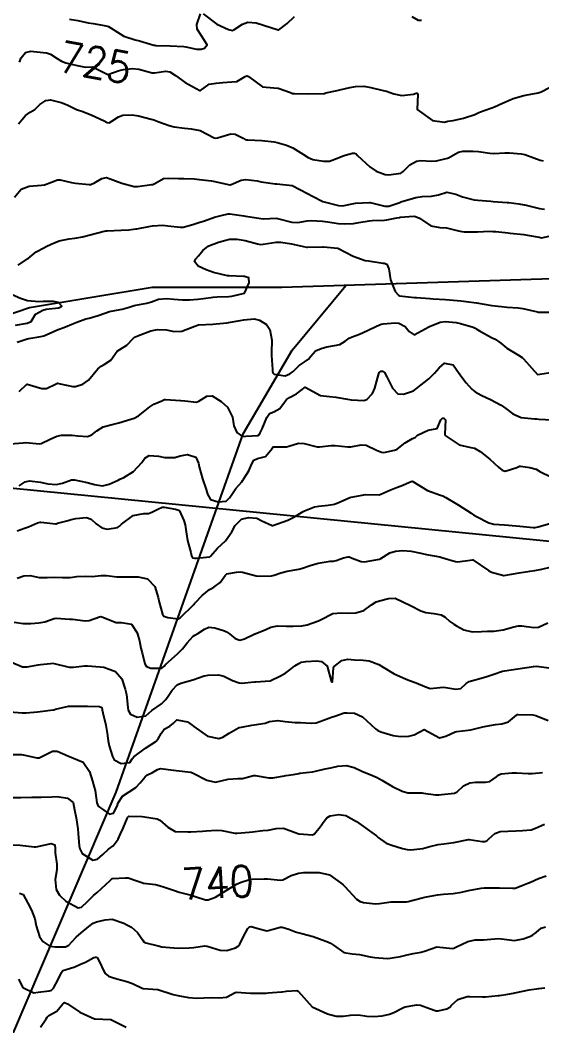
# Model space of a CAD drawing. Header units: metres. Extents: x 318500 to 325275, y 7408834 to 7428799.
# Drawn here: x 320161.6 to 320229, y 7411815.9 to 7411945.8 of the extents above; entities that cross this region are included whole.
import ezdxf
from ezdxf.enums import TextEntityAlignment as Align

# ---------------------------------------------------------------- set-up
doc = ezdxf.new("R2010")
doc.units = ezdxf.units.M
doc.header["$MEASUREMENT"] = 0
doc.linetypes.add('CONTINUO', pattern=[0])
for name, color, linetype in [('Cotas', 45, 'Continuous'), ('Curvas de Nivel 1m', 11, 'Continuous'), ('Curvas de Nivel 5m', 15, 'Continuous'), ('TEXTO', 45, 'Continuous'), ('Vias Secundárias', 230, 'Continuous')]:
    doc.layers.add(name, color=color, linetype=linetype)
doc.styles.add('Style-STANDARD', font='STANDARD.shx')

msp = doc.modelspace()

# ---------------------------------------------------------------- linework, layer by layer
at = {"layer": 'Curvas de Nivel 1m', "flags": 128}
for points, elevation in [([(320167.94, 7411945.88), (320169.01, 7411945.73), (320170.36, 7411945.42), (320171.01, 7411945.32), (320172.7, 7411945.04), (320173, 7411944.93), (320173.32, 7411944.73), (320174.98, 7411943.67), (320176.46, 7411943.2), (320176.98, 7411943.1), (320178.4, 7411942.66), (320178.85, 7411942.54), (320178.97, 7411942.51), (320179.12, 7411942.49), (320180.97, 7411942.43), (320182.71, 7411942.35), (320182.97, 7411942.31), (320184.38, 7411942), (320184.96, 7411942.01), (320185.4, 7411942.13), (320185.75, 7411942.56), (320184.99, 7411943.71), (320184.46, 7411944.58), (320184.41, 7411945.18), (320184.9, 7411946.57)], 724), ([(320185.23, 7411946.57), (320187.01, 7411945.22), (320188.52, 7411944.53), (320189, 7411944.42), (320189.08, 7411944.43), (320189.21, 7411944.52), (320190.29, 7411945.23), (320191.02, 7411945.5), (320192.09, 7411945.4), (320193.01, 7411945.09), (320194.93, 7411944.51), (320195, 7411944.52), (320196.09, 7411945.34), (320197.03, 7411946.21)], 724), ([(320212.19, 7411946.21), (320213.02, 7411945.75), (320213.45, 7411945.77)], 724), ([(320161.35, 7411932.36), (320161.81, 7411932.88), (320162.28, 7411933.44), (320162.86, 7411933.88), (320163.49, 7411934.23), (320164.14, 7411934.85), (320164.88, 7411935.36), (320165.49, 7411935.45), (320166.87, 7411935.14), (320167.66, 7411934.8), (320168.86, 7411934.24), (320169.69, 7411933.94), (320170.85, 7411933.49), (320172.42, 7411932.74), (320172.84, 7411932.53), (320173.06, 7411932.5), (320173.42, 7411932.72), (320174.3, 7411933.26), (320174.85, 7411933.47), (320176.04, 7411933.51), (320176.85, 7411933.39), (320178.52, 7411932.98), (320178.84, 7411932.87), (320179.48, 7411932.64), (320180.83, 7411932.15), (320181.46, 7411931.99), (320182.83, 7411931.79), (320183.68, 7411931.74), (320184.82, 7411931.5), (320186.65, 7411930.55), (320186.81, 7411930.5), (320187.06, 7411930.55), (320188.82, 7411931.07), (320189.36, 7411931.05), (320190.39, 7411930.5), (320190.66, 7411930.34), (320190.81, 7411930.31), (320190.99, 7411930.3), (320192.81, 7411930.23), (320194.39, 7411930.03), (320194.81, 7411929.95), (320196, 7411929.62), (320196.8, 7411929.26), (320198.19, 7411928.4), (320198.78, 7411928.01), (320199.4, 7411927.76), (320200.78, 7411927.53), (320201.55, 7411927.57), (320202.79, 7411928.04), (320202.99, 7411928.12), (320203.56, 7411928.32), (320204.52, 7411928.59), (320204.79, 7411928.59), (320204.99, 7411928.51), (320205.19, 7411928.3), (320206.77, 7411926.83), (320207.6, 7411926.27), (320208.75, 7411925.81), (320209.2, 7411925.79), (320210.76, 7411926.01), (320210.92, 7411926.07), (320211.09, 7411926.22), (320211.93, 7411927.06), (320212.78, 7411927.55), (320213.35, 7411927.62), (320214.78, 7411927.53), (320215.37, 7411927.58), (320216.79, 7411927.93), (320216.95, 7411927.98), (320217.22, 7411928.14), (320218.23, 7411928.7), (320218.8, 7411928.84), (320220.06, 7411928.84), (320220.8, 7411928.79), (320222.28, 7411928.59), (320222.8, 7411928.55), (320224.23, 7411928.62), (320224.8, 7411928.62), (320226.31, 7411928.5), (320226.8, 7411928.42), (320227.96, 7411928), (320228.79, 7411927.69), (320229.17, 7411927.6)], 726), ([(320160.84, 7411922.89), (320161.69, 7411923.92), (320162.72, 7411924.33), (320164.32, 7411924.44), (320164.73, 7411924.48), (320165.61, 7411924.83), (320166.4, 7411925.15), (320166.74, 7411925.15), (320168.19, 7411924.8), (320168.73, 7411924.7), (320170.48, 7411924.52), (320170.73, 7411924.54), (320171.2, 7411924.75), (320172.15, 7411925.32), (320172.74, 7411925.42), (320174.73, 7411924.71), (320176.3, 7411924.26), (320176.73, 7411924.29), (320178.61, 7411924.54), (320178.73, 7411924.55), (320178.81, 7411924.57), (320178.96, 7411924.65), (320180.09, 7411925.29), (320180.74, 7411925.35), (320182.05, 7411925.3), (320182.74, 7411925.3), (320184.07, 7411925.25), (320184.74, 7411925.19), (320186.3, 7411924.99), (320186.74, 7411924.92), (320188.47, 7411924.52), (320188.69, 7411924.48), (320188.73, 7411924.48), (320188.84, 7411924.52), (320190.15, 7411925.09), (320190.74, 7411925.19), (320192.22, 7411924.99), (320192.74, 7411924.9), (320194.54, 7411924.64), (320194.73, 7411924.62), (320196.73, 7411924.41), (320198.72, 7411923.38), (320199.36, 7411923.03), (320200.71, 7411922.36), (320202.7, 7411921.81), (320203.23, 7411921.8), (320204.71, 7411922.09), (320204.9, 7411922.11), (320206.71, 7411922.21), (320206.79, 7411922.2), (320208.7, 7411921.73), (320209.21, 7411921.74), (320210.63, 7411922.23), (320210.69, 7411922.25), (320210.71, 7411922.27), (320210.76, 7411922.28), (320212.72, 7411922.86), (320213.52, 7411922.99), (320214.72, 7411923.04), (320215.66, 7411923.22), (320216.72, 7411923.53), (320217.86, 7411923.27), (320218.72, 7411922.95), (320220.24, 7411922.57), (320220.72, 7411922.5), (320222.4, 7411922.39), (320222.71, 7411922.36), (320224.53, 7411922.23), (320224.71, 7411922.21), (320226.02, 7411922.02), (320226.71, 7411921.93), (320226.81, 7411921.91), (320228.7, 7411921.43), (320229.33, 7411921.35)], 727), ([(320161.33, 7411914.14), (320162.41, 7411914.87), (320162.53, 7411914.94), (320162.6, 7411915), (320163.64, 7411915.83), (320164.62, 7411916.38), (320164.94, 7411916.52), (320165.6, 7411916.83), (320166.63, 7411917.26), (320167.91, 7411917.53), (320168.64, 7411917.61), (320169.65, 7411917.78), (320170.64, 7411918.02), (320172.42, 7411918.5), (320172.65, 7411918.56), (320172.8, 7411918.57), (320174.65, 7411918.62), (320175.6, 7411918.7), (320176.53, 7411918.81), (320176.65, 7411918.83), (320178.2, 7411919.12), (320178.66, 7411919.19), (320180.03, 7411919.27), (320180.66, 7411919.22), (320182.25, 7411919.01), (320182.66, 7411919.04), (320183.88, 7411919.36), (320184.67, 7411919.61), (320185.38, 7411919.85), (320186.68, 7411920.31), (320186.86, 7411920.37), (320187.56, 7411920.54), (320188.45, 7411920.76), (320188.68, 7411920.77), (320190.48, 7411920.49), (320190.68, 7411920.46), (320190.72, 7411920.45), (320192.68, 7411920.14), (320193.02, 7411920.12), (320194.68, 7411920.17), (320195, 7411920.11), (320196.67, 7411919.66), (320197.44, 7411919.63), (320198.67, 7411919.85), (320199.17, 7411919.89), (320200.67, 7411919.79), (320201.32, 7411919.7), (320202.67, 7411919.5), (320203.54, 7411919.45), (320204.67, 7411919.52), (320205.34, 7411919.62), (320206.67, 7411919.86), (320207.06, 7411919.89), (320208.68, 7411919.94), (320208.96, 7411919.96), (320210.25, 7411920.23), (320210.62, 7411920.29), (320210.68, 7411920.3), (320212.46, 7411920.43), (320212.68, 7411920.41), (320213.17, 7411920.19), (320214.67, 7411919.19), (320215.83, 7411919), (320216.66, 7411918.94), (320218.22, 7411918.57), (320218.66, 7411918.46), (320218.96, 7411918.42), (320220.66, 7411918.42), (320222.24, 7411918.5), (320222.66, 7411918.49), (320223.05, 7411918.45), (320224.66, 7411918.28), (320224.89, 7411918.26), (320226.66, 7411918.08), (320227.16, 7411918.01), (320228.66, 7411917.72), (320228.97, 7411917.67), (320230.32, 7411917.97)], 728), ([(320161.17, 7411904.17), (320162.47, 7411904.6), (320162.68, 7411904.65), (320164, 7411904.85), (320164.47, 7411904.94), (320164.64, 7411905.01), (320166.48, 7411905.83), (320167.21, 7411906.07), (320168.49, 7411906.61), (320168.89, 7411906.78), (320170.08, 7411907.18), (320170.5, 7411907.3), (320171.64, 7411907.61), (320172.51, 7411907.93), (320173.11, 7411908.13), (320174.52, 7411908.39), (320174.78, 7411908.44), (320175.67, 7411908.69), (320176.3, 7411908.91), (320176.52, 7411908.96), (320177.96, 7411909.23), (320178.53, 7411909.39), (320179.45, 7411909.72), (320180.54, 7411909.83), (320181.42, 7411909.74), (320182.54, 7411909.65), (320183.46, 7411909.66), (320184.54, 7411909.74), (320185.27, 7411909.83), (320186.54, 7411909.99), (320187.05, 7411910.03), (320188.54, 7411910.08), (320188.94, 7411910.11), (320190.55, 7411910.49), (320191.18, 7411911.86), (320191.14, 7411912.48), (320190.57, 7411912.64), (320190.42, 7411912.65), (320188.57, 7411912.73), (320188.35, 7411912.75), (320186.58, 7411913.17), (320185.61, 7411913.53), (320184.59, 7411914), (320184.09, 7411914.58), (320184.26, 7411914.92), (320184.61, 7411915.32), (320185.18, 7411916), (320185.88, 7411916.56), (320186.39, 7411916.8), (320186.63, 7411916.89), (320187.2, 7411917.11), (320188.64, 7411917.48), (320189.61, 7411917.48), (320190.64, 7411917.29), (320192.23, 7411916.88), (320192.63, 7411916.8), (320192.99, 7411916.83), (320194.64, 7411917.09), (320195.28, 7411917.08), (320196.63, 7411916.86), (320198.58, 7411916.44), (320198.63, 7411916.44), (320198.69, 7411916.45), (320200.63, 7411916.49), (320200.76, 7411916.48), (320202.63, 7411916.33), (320204.61, 7411915.28), (320206.16, 7411914.74), (320206.61, 7411914.67), (320208.46, 7411914.4), (320208.6, 7411914.36), (320208.96, 7411914.25), (320209.2, 7411913.64), (320209.44, 7411912.24), (320210.05, 7411910.74), (320210.45, 7411910.23), (320210.55, 7411910.19), (320210.59, 7411910.18), (320212.55, 7411909.96), (320212.8, 7411909.94), (320214.54, 7411909.8), (320214.94, 7411909.77), (320216.54, 7411909.67), (320217.05, 7411909.63), (320218.54, 7411909.5), (320219.2, 7411909.45), (320220.54, 7411909.26), (320221.53, 7411909.08), (320222.53, 7411908.93), (320223.8, 7411908.79), (320224.53, 7411908.72), (320225.94, 7411908.61), (320226.53, 7411908.52), (320228.43, 7411908.08), (320228.52, 7411908.07), (320230.41, 7411908.07)], 729), ([(320160.98, 7411906.39), (320162.49, 7411906.63), (320163.02, 7411906.86), (320163.55, 7411907.81), (320164.51, 7411908.33), (320164.92, 7411908.43), (320166.52, 7411908.63), (320166.67, 7411908.65), (320166.95, 7411908.81), (320166.53, 7411909.32), (320165.9, 7411909.45), (320164.53, 7411909.42), (320163.99, 7411909.39), (320162.53, 7411909.5), (320161.61, 7411909.81), (320160.54, 7411910.28)], 728), ([(320160.28, 7411891.04), (320161.96, 7411891.2), (320162.29, 7411891.24), (320164.06, 7411891.07), (320164.28, 7411891.1), (320165.47, 7411891.65), (320166.3, 7411892.05), (320166.91, 7411892.19), (320168.3, 7411892.17), (320169.01, 7411892.07), (320170.3, 7411891.99), (320170.85, 7411892.2), (320171.49, 7411892.74), (320172.32, 7411893.25), (320173.46, 7411893.57), (320174.32, 7411893.78), (320175.87, 7411894.23), (320176.33, 7411894.39), (320176.85, 7411894.67), (320177.69, 7411895.31), (320178.35, 7411895.84), (320178.84, 7411896.16), (320179.88, 7411896.63), (320180.23, 7411896.76), (320180.36, 7411896.79), (320182.29, 7411896.67), (320182.36, 7411896.66), (320182.86, 7411896.59), (320184.36, 7411896.43), (320184.47, 7411896.46), (320184.66, 7411896.57), (320185.71, 7411897.22), (320186.37, 7411897.24), (320187.57, 7411896.53), (320188.35, 7411895.8), (320189.01, 7411894.51), (320189.19, 7411893.38), (320189.57, 7411892.5), (320190.3, 7411892.02), (320190.76, 7411892.03), (320192.3, 7411892.13), (320192.49, 7411892.28), (320192.59, 7411892.47), (320192.85, 7411892.99), (320193.44, 7411894.45), (320193.81, 7411894.98), (320194.34, 7411895.2), (320195.15, 7411895.63), (320195.75, 7411896.42), (320196, 7411896.78), (320196.37, 7411897.03), (320197.27, 7411897.5), (320198.39, 7411898.39), (320200.37, 7411897.29), (320201.54, 7411897.18), (320202.37, 7411897.08), (320203.88, 7411896.81), (320204.37, 7411896.74), (320206.01, 7411896.64), (320206.37, 7411896.77), (320207.09, 7411897.56), (320207.43, 7411898.26), (320207.82, 7411899.67), (320207.96, 7411900.26), (320208.21, 7411900.45), (320208.41, 7411900.45), (320208.64, 7411900.25), (320208.96, 7411899.69), (320209.69, 7411898.24), (320210.38, 7411897.52), (320211.11, 7411897.49), (320212.39, 7411897.91), (320212.58, 7411898.01), (320212.81, 7411898.19), (320214.4, 7411899.46), (320215.13, 7411900.16), (320215.71, 7411900.87), (320216.43, 7411901.48), (320217.55, 7411901.25), (320218.33, 7411900.12), (320218.36, 7411900.07), (320218.41, 7411900.01), (320219.22, 7411898.93), (320219.94, 7411898.1), (320220.38, 7411897.75), (320221.14, 7411897.32), (320222.37, 7411896.77), (320223.74, 7411896.05), (320224.35, 7411895.6), (320225.23, 7411894.92), (320226.34, 7411894.44), (320228.05, 7411894.29), (320228.34, 7411894.27), (320228.6, 7411894.24), (320230.34, 7411894.16)], 731), ([(320161.45, 7411885.64), (320162.22, 7411886.14), (320162.78, 7411886.3), (320164.22, 7411886.12), (320165.15, 7411885.89), (320166.21, 7411885.79), (320167.04, 7411885.98), (320168.22, 7411886.39), (320168.6, 7411886.41), (320170.22, 7411886.05), (320171.17, 7411885.79), (320172.21, 7411885.65), (320173.09, 7411885.84), (320174.23, 7411886.38), (320174.45, 7411886.48), (320174.96, 7411886.7), (320176.24, 7411887.5), (320177.28, 7411888.66), (320177.7, 7411889.22), (320178.26, 7411889.56), (320179.44, 7411889.46), (320180.26, 7411889.28), (320181.57, 7411889.3), (320182.26, 7411889.5), (320183.19, 7411889.67), (320184.26, 7411889.34), (320184.63, 7411888.57), (320184.73, 7411888.08), (320185.16, 7411886.56), (320185.61, 7411885.15), (320185.8, 7411884.55), (320186.19, 7411883.88), (320187.17, 7411883.55), (320188.19, 7411883.67), (320188.63, 7411884.08), (320188.92, 7411884.51), (320189.44, 7411885.28), (320190.22, 7411886.15), (320190.36, 7411886.36), (320190.44, 7411886.49), (320191.15, 7411887.57), (320191.53, 7411888.48), (320191.78, 7411888.95), (320192.26, 7411889.16), (320193.3, 7411889.42), (320194.14, 7411890.44), (320194.18, 7411890.54), (320194.28, 7411890.69), (320196.01, 7411890.69), (320196.28, 7411890.74), (320197.53, 7411891.16), (320198.29, 7411891.08), (320199.96, 7411890.69), (320200.28, 7411890.68), (320201.77, 7411890.86), (320202.29, 7411890.84), (320203.93, 7411890.67), (320204.29, 7411890.68), (320205.65, 7411890.93), (320206.29, 7411890.88), (320207.64, 7411890.26), (320208.28, 7411889.97), (320208.59, 7411889.93), (320209.94, 7411890.23), (320210.21, 7411890.31), (320210.28, 7411890.36), (320211.32, 7411891.19), (320212.3, 7411891.73), (320212.61, 7411891.89), (320212.94, 7411892.19), (320214.32, 7411892.84), (320215.45, 7411893.02), (320215.93, 7411894.15), (320216.14, 7411894.35), (320216.33, 7411894.35), (320216.53, 7411894.15), (320216.46, 7411892.3), (320216.52, 7411892.15), (320218.29, 7411890.91), (320219.8, 7411890.58), (320220.29, 7411890.5), (320221.03, 7411890.08), (320222.26, 7411889.06), (320223.4, 7411888.05), (320223.85, 7411887.65), (320224.24, 7411887.51), (320225.76, 7411888.02), (320226.1, 7411888.16), (320226.25, 7411888.17), (320227.45, 7411888), (320228.26, 7411887.79), (320228.73, 7411887.5), (320230.24, 7411886.76)], 732), ([(320161.19, 7411879.82), (320162.14, 7411880.19), (320162.66, 7411880.34), (320163.82, 7411880.84), (320164.15, 7411880.95), (320164.26, 7411880.95), (320165.43, 7411880.82), (320166.15, 7411880.73), (320166.21, 7411880.74), (320166.41, 7411880.81), (320167.77, 7411881.18), (320168.15, 7411881.28), (320168.79, 7411881.41), (320170.16, 7411881.53), (320170.74, 7411881.34), (320171.42, 7411880.74), (320172.14, 7411880.2), (320172.83, 7411880.04), (320174.14, 7411880.26), (320174.43, 7411880.43), (320174.69, 7411880.7), (320176.16, 7411881.81), (320177.56, 7411882.06), (320178.16, 7411882.06), (320178.58, 7411882.23), (320179.36, 7411882.64), (320179.94, 7411882.86), (320180.17, 7411882.87), (320181.66, 7411882.61), (320182.07, 7411882.51), (320182.17, 7411882.41), (320182.73, 7411881.17), (320182.89, 7411880.59), (320183.03, 7411879.7), (320183.22, 7411878.58), (320183.65, 7411877.03), (320183.74, 7411876.58), (320183.85, 7411876.34), (320184.09, 7411876.28), (320184.35, 7411876.3), (320186.09, 7411876.48), (320186.19, 7411876.55), (320187.07, 7411877.57), (320188.12, 7411878.52), (320188.94, 7411879.71), (320189.35, 7411880.5), (320190.16, 7411881.34), (320191.08, 7411881.56), (320192.16, 7411881.44), (320192.81, 7411881.11), (320194.15, 7411880.53), (320194.25, 7411880.53), (320196.16, 7411881.22), (320196.96, 7411881.61), (320198.17, 7411882.31), (320198.32, 7411882.39), (320199.63, 7411882.92), (320200.18, 7411883.02), (320201.39, 7411883.13), (320202.18, 7411883.28), (320202.95, 7411883.56), (320204.2, 7411884.11), (320204.35, 7411884.16), (320205.09, 7411884.3), (320206, 7411884.49), (320206.2, 7411884.51), (320207.97, 7411884.49), (320208.2, 7411884.54), (320209.37, 7411885.09), (320210.22, 7411885.44), (320210.8, 7411885.65), (320212.09, 7411886.2), (320212.23, 7411886.25), (320212.27, 7411886.24), (320212.34, 7411886.2), (320214.21, 7411885.04), (320215.91, 7411884.45), (320216.2, 7411884.34), (320216.58, 7411884.14), (320218.19, 7411883.2), (320219.86, 7411882.09), (320220.04, 7411881.96), (320220.17, 7411881.89), (320220.57, 7411881.68), (320222.16, 7411880.86), (320222.79, 7411880.7), (320224.16, 7411880.6), (320224.67, 7411880.55), (320226.15, 7411880.41), (320227.89, 7411880.26), (320228.15, 7411880.26), (320228.5, 7411880.33), (320230.16, 7411880.82)], 733), ([(320161.21, 7411873.72), (320162.06, 7411874.01), (320162.86, 7411874.06), (320164.05, 7411873.8), (320165.08, 7411873.8), (320166.06, 7411873.85), (320167.04, 7411873.82), (320168.06, 7411873.82), (320168.9, 7411873.93), (320170.06, 7411873.96), (320170.87, 7411873.94), (320172.06, 7411874.06), (320172.74, 7411874.04), (320174.06, 7411873.88), (320174.86, 7411873.9), (320176.06, 7411873.89), (320176.84, 7411873.89), (320178.05, 7411873.61), (320178.99, 7411872.64), (320179.43, 7411871.23), (320179.52, 7411870.63), (320179.99, 7411869.05), (320180.16, 7411868.8), (320180.67, 7411868.62), (320181.99, 7411868.45), (320182.26, 7411868.6), (320184.01, 7411870.33), (320184.12, 7411870.45), (320184.23, 7411870.57), (320185.1, 7411871.48), (320186.04, 7411872.24), (320186.23, 7411872.35), (320186.62, 7411872.54), (320187.41, 7411873.17), (320188.06, 7411874.05), (320188.29, 7411874.29), (320189.54, 7411874.5), (320190.07, 7411874.53), (320190.33, 7411874.49), (320192.06, 7411874.03), (320192.55, 7411873.98), (320194.06, 7411874.03), (320194.39, 7411874.11), (320195.25, 7411874.42), (320196.07, 7411874.64), (320197.58, 7411874.89), (320198.08, 7411875.01), (320199.05, 7411875.35), (320200.08, 7411875.66), (320201.65, 7411875.9), (320202.09, 7411875.92), (320202.41, 7411876), (320203.36, 7411876.32), (320203.95, 7411876.45), (320204.09, 7411876.45), (320204.49, 7411876.3), (320205.64, 7411875.85), (320206.09, 7411875.84), (320208.02, 7411876.18), (320208.09, 7411876.2), (320208.12, 7411876.22), (320208.18, 7411876.25), (320209.37, 7411876.97), (320210.1, 7411877.22), (320211.04, 7411877.29), (320212.11, 7411877.21), (320213.34, 7411876.94), (320214.1, 7411876.75), (320215.8, 7411876.45), (320216.09, 7411876.39), (320216.92, 7411876.14), (320217.82, 7411875.86), (320218.09, 7411875.84), (320220.09, 7411876.09), (320222.08, 7411874.7), (320222.51, 7411874.5), (320224.07, 7411874.04), (320226.07, 7411874.42), (320227.45, 7411874.62), (320228.08, 7411874.7), (320229, 7411874.89), (320230.08, 7411875.15)], 734), ([(320160.44, 7411862.88), (320161.9, 7411862.29), (320162.49, 7411862.27), (320163.91, 7411862.52), (320164.19, 7411862.55), (320165.91, 7411862.73), (320165.99, 7411862.72), (320167.9, 7411862.23), (320168.45, 7411862.24), (320169.9, 7411862.39), (320170.27, 7411862.39), (320171.9, 7411862.28), (320172.41, 7411862.22), (320173.89, 7411861.65), (320174.72, 7411860.7), (320175.16, 7411859.39), (320175.31, 7411858.69), (320175.48, 7411857.04), (320175.53, 7411856.68), (320175.82, 7411856.15), (320176.71, 7411855.78), (320177.82, 7411855.95), (320178.19, 7411856.28), (320178.6, 7411856.64), (320179.84, 7411857.51), (320180.4, 7411858.06), (320180.79, 7411858.61), (320181.22, 7411859.25), (320181.87, 7411859.93), (320182.32, 7411860.15), (320183.88, 7411860.57), (320185.34, 7411861.1), (320185.89, 7411861.2), (320187.19, 7411861.23), (320187.89, 7411861.05), (320189.01, 7411860.5), (320189.88, 7411860.19), (320190.2, 7411860.16), (320191.88, 7411860.34), (320191.99, 7411860.35), (320193.88, 7411860.44), (320195.2, 7411861.11), (320195.9, 7411861.51), (320196.41, 7411861.89), (320197.06, 7411862.4), (320197.58, 7411862.72), (320197.91, 7411862.86), (320198.51, 7411862.97), (320199.92, 7411863.03), (320200.51, 7411862.94), (320201.25, 7411862.34), (320201.76, 7411860.45), (320201.84, 7411860.33), (320201.88, 7411860.3), (320201.91, 7411860.3), (320201.93, 7411860.33), (320202.08, 7411862.16), (320202.14, 7411862.33), (320203.14, 7411863.1), (320203.92, 7411863.26), (320204.8, 7411863.18), (320205.92, 7411863.12), (320206.69, 7411863.04), (320207.91, 7411862.59), (320208.48, 7411862.24), (320209.9, 7411861.38), (320211.37, 7411860.73), (320211.88, 7411860.52), (320212.75, 7411860.19), (320213.87, 7411859.72), (320214.58, 7411859.45), (320215.87, 7411859.62), (320216.35, 7411859.66), (320217.87, 7411859.38), (320218.52, 7411859.46), (320219.21, 7411860.1), (320219.6, 7411860.37), (320219.89, 7411860.47), (320221.16, 7411860.8), (320221.89, 7411861.03), (320222.67, 7411861.29), (320223.9, 7411861.7), (320224.18, 7411861.76), (320225.91, 7411862.01), (320227.91, 7411862.33), (320228.29, 7411862.35), (320229.91, 7411862.15)], 736), ([(320160.23, 7411856.48), (320161.82, 7411856.35), (320162.34, 7411856.34), (320163.82, 7411856.45), (320164.16, 7411856.49), (320165.83, 7411856.71), (320165.91, 7411856.73), (320166.14, 7411856.81), (320167.83, 7411857.18), (320169.39, 7411857.21), (320169.83, 7411857.2), (320170.27, 7411857.19), (320171.83, 7411857.13), (320172.12, 7411857.02), (320172.18, 7411856.72), (320172.24, 7411856.31), (320172.65, 7411854.72), (320172.8, 7411853.7), (320172.95, 7411852.71), (320173.1, 7411852.05), (320173.49, 7411850.7), (320173.74, 7411850.28), (320174.65, 7411849.78), (320175.74, 7411849.91), (320176.05, 7411850.38), (320176.27, 7411850.67), (320177.76, 7411851.78), (320179.11, 7411852.63), (320179.43, 7411852.97), (320179.79, 7411853.68), (320180.19, 7411854.22), (320180.91, 7411854.61), (320181.4, 7411855.01), (320181.81, 7411855.43), (320183.22, 7411855.17), (320183.8, 7411854.74), (320184, 7411854.57), (320185.78, 7411853.33), (320187.27, 7411853.03), (320187.78, 7411853.2), (320188.58, 7411853.71), (320189.8, 7411854.41), (320189.86, 7411854.43), (320190.17, 7411854.48), (320191.53, 7411854.74), (320191.8, 7411854.77), (320193.25, 7411855.01), (320193.81, 7411855.19), (320194.89, 7411855.35), (320195.81, 7411855.23), (320197.1, 7411855.1), (320197.81, 7411855.07), (320199.18, 7411854.99), (320199.81, 7411855.05), (320200.78, 7411855.38), (320201.82, 7411855.79), (320202.23, 7411855.92), (320203.44, 7411856.31), (320203.83, 7411856.35), (320204.77, 7411856.29), (320205.82, 7411855.83), (320207.5, 7411854.25), (320207.8, 7411854.03), (320208.17, 7411853.87), (320209.79, 7411853.4), (320210.73, 7411853.26), (320211.79, 7411853.32), (320212.49, 7411853.49), (320213.8, 7411854.17), (320215.78, 7411853.1), (320216.6, 7411853.32), (320217.8, 7411853.87), (320218, 7411853.91), (320219.48, 7411854.09), (320219.76, 7411854.13), (320219.8, 7411854.14), (320221.36, 7411854.51), (320221.81, 7411854.63), (320223.02, 7411854.84), (320223.81, 7411854.89), (320224.68, 7411855.16), (320225.71, 7411856.01), (320225.83, 7411856.1), (320225.95, 7411856.13), (320227.83, 7411856.09), (320228.21, 7411855.98), (320229.82, 7411855.35)], 737), ([(320159.82, 7411850.95), (320161.75, 7411850.93), (320162.19, 7411850.86), (320163.75, 7411850.51), (320164.05, 7411850.53), (320164.64, 7411850.83), (320165.76, 7411851.36), (320166.35, 7411851.4), (320167.75, 7411850.78), (320169.74, 7411849.95), (320170.53, 7411848.75), (320170.92, 7411847.52), (320171.15, 7411846.74), (320171.25, 7411846.3), (320171.49, 7411844.73), (320171.66, 7411844.3), (320173.12, 7411843.23), (320173.65, 7411843.38), (320174.1, 7411844.26), (320174.26, 7411844.69), (320174.81, 7411845.56), (320175.68, 7411846.11), (320176.53, 7411846.67), (320177.07, 7411847.29), (320177.71, 7411848.07), (320178.05, 7411848.31), (320178.67, 7411848.64), (320179.32, 7411849.03), (320179.73, 7411849.15), (320181.38, 7411848.94), (320181.72, 7411848.88), (320183.64, 7411848.65), (320183.72, 7411848.63), (320183.84, 7411848.57), (320185.71, 7411847.63), (320186.83, 7411847.4), (320187.71, 7411847.58), (320188.45, 7411847.77), (320189.71, 7411847.84), (320190.32, 7411847.87), (320191.72, 7411848.24), (320191.93, 7411848.24), (320193.71, 7411847.96), (320194.21, 7411847.93), (320195.72, 7411848.19), (320195.9, 7411848.23), (320196.9, 7411848.39), (320197.6, 7411848.5), (320197.72, 7411848.52), (320199.36, 7411848.73), (320199.73, 7411848.79), (320200.98, 7411849.09), (320201.73, 7411849.25), (320202.62, 7411849.44), (320203.74, 7411849.55), (320204.76, 7411849.26), (320205.73, 7411848.81), (320207.09, 7411848.26), (320207.72, 7411847.98), (320208.31, 7411847.64), (320209.7, 7411846.82), (320210.94, 7411846.21), (320211.69, 7411846), (320213.5, 7411845.99), (320213.69, 7411845.98), (320215.27, 7411845.73), (320215.69, 7411845.75), (320216.03, 7411845.79), (320217.69, 7411845.95), (320218.06, 7411846.11), (320218.89, 7411846.91), (320219.71, 7411847.3), (320220.4, 7411847.38), (320221.71, 7411847.38), (320222.29, 7411847.47), (320223.15, 7411848.05), (320223.44, 7411848.32), (320223.73, 7411848.46), (320225.15, 7411848.6), (320225.73, 7411848.58), (320227.23, 7411848.48), (320227.73, 7411848.51), (320229.06, 7411848.63)], 738), ([(320160.22, 7411845.42), (320161.68, 7411845.41), (320163.07, 7411845.45), (320163.68, 7411845.44), (320164.29, 7411845.45), (320165.68, 7411845.49), (320166.38, 7411845.51), (320167.68, 7411845.33), (320168.42, 7411844.77), (320168.62, 7411843.8), (320168.81, 7411842.77), (320169.03, 7411841.35), (320169.09, 7411840.77), (320169.22, 7411839.14), (320169.28, 7411838.76), (320169.58, 7411838.16), (320170.98, 7411837.33), (320171.57, 7411837.42), (320172.25, 7411838.05), (320173.01, 7411838.71), (320173.59, 7411839.17), (320174.26, 7411840.03), (320174.55, 7411840.69), (320174.87, 7411841.44), (320175.41, 7411842.68), (320175.48, 7411842.84), (320175.64, 7411843), (320177.35, 7411842.95), (320177.64, 7411842.91), (320179.29, 7411842.63), (320179.64, 7411842.48), (320180.66, 7411841.58), (320181.62, 7411841.02), (320183.24, 7411840.95), (320183.62, 7411840.98), (320185.13, 7411841.04), (320185.62, 7411841.09), (320186.97, 7411841.18), (320187.62, 7411841.12), (320189.3, 7411840.81), (320189.61, 7411840.78), (320191.16, 7411840.93), (320191.62, 7411840.98), (320192.94, 7411841.13), (320193.62, 7411841.2), (320194.65, 7411841.4), (320195.63, 7411841.45), (320197.13, 7411840.87), (320197.61, 7411840.71), (320199.37, 7411840.6), (320199.62, 7411840.72), (320200.36, 7411841.62), (320200.86, 7411842.34), (320201.21, 7411842.78), (320201.65, 7411843.03), (320202.77, 7411843.2), (320203.65, 7411843.09), (320205.05, 7411842.29), (320205.63, 7411841.86), (320207.02, 7411840.86), (320207.61, 7411840.44), (320207.86, 7411840.25), (320208.89, 7411839.51), (320209.6, 7411839.24), (320210.97, 7411838.83), (320211.59, 7411838.68), (320212.06, 7411838.66), (320213.6, 7411838.82), (320214.52, 7411839.08), (320215.6, 7411839.35), (320216.31, 7411839.43), (320217.6, 7411839.61), (320219.51, 7411839.99), (320219.61, 7411839.99), (320221.27, 7411839.73), (320221.61, 7411839.71), (320221.87, 7411839.79), (320222.16, 7411840.05), (320222.93, 7411840.74), (320223.62, 7411840.99), (320224.61, 7411841.04), (320225.63, 7411841.09), (320226.51, 7411841.12), (320227.63, 7411841.22), (320228.19, 7411841.42), (320229.33, 7411841.96)], 739), ([(320161.51, 7411833.07), (320161.95, 7411832.86), (320162.58, 7411831.77), (320163.06, 7411830.84), (320163.46, 7411829.73), (320163.63, 7411828.84), (320164.06, 7411827.46), (320164.51, 7411826.82), (320165.42, 7411826.21), (320166.1, 7411826.12), (320167.42, 7411826.14), (320167.85, 7411826.35), (320168.24, 7411826.77), (320168.81, 7411827.39), (320169.44, 7411827.95), (320170.45, 7411828.74), (320171.03, 7411829.16), (320171.46, 7411829.35), (320172.56, 7411829.62), (320173.47, 7411829.7), (320174.97, 7411829.17), (320175.45, 7411828.93), (320175.95, 7411828.67), (320176.76, 7411827.98), (320177.43, 7411826.97), (320177.57, 7411826.78), (320177.83, 7411826.64), (320179.42, 7411826.23), (320179.9, 7411826.14), (320181.42, 7411825.98), (320182.05, 7411825.96), (320183.42, 7411825.99), (320183.96, 7411826.03), (320185.43, 7411826.25), (320185.76, 7411826.2), (320187.42, 7411825.67), (320188.28, 7411825.64), (320189.42, 7411825.98), (320189.73, 7411826.19), (320189.97, 7411826.48), (320190.5, 7411827.53), (320191, 7411828.47), (320191.22, 7411828.7), (320191.45, 7411828.75), (320192.48, 7411828.45), (320193.45, 7411828.2), (320194.44, 7411828.43), (320195.19, 7411828.68), (320195.45, 7411828.66), (320196.29, 7411828.4), (320197.14, 7411828.07), (320197.45, 7411827.97), (320197.98, 7411827.84), (320199.44, 7411827.47), (320200.24, 7411827.15), (320201.43, 7411826.71), (320201.7, 7411826.59), (320202.06, 7411826.32), (320203.42, 7411825.39), (320204.49, 7411825.22), (320205.41, 7411825.14), (320206.82, 7411824.84), (320207.41, 7411824.75), (320209, 7411824.63), (320209.41, 7411824.64), (320210.74, 7411824.88), (320211.41, 7411825.04), (320212.36, 7411825.24), (320213.42, 7411825.44), (320213.98, 7411825.6), (320215.43, 7411826.14), (320217.43, 7411825.9), (320217.62, 7411825.93), (320217.95, 7411826.11), (320219.44, 7411826.83), (320220.38, 7411827.02), (320221.44, 7411827.03), (320222.39, 7411827.1), (320223.44, 7411827.18), (320224.47, 7411827.06), (320225.44, 7411826.96), (320226.59, 7411827.14), (320227.44, 7411827.44), (320227.8, 7411827.63), (320228.28, 7411827.97), (320228.9, 7411828.52), (320229.46, 7411828.72)], 741), ([(320161.36, 7411821.93), (320161.93, 7411820.85), (320163.34, 7411820.18), (320163.92, 7411820.25), (320165.34, 7411820.42), (320165.63, 7411820.52), (320165.89, 7411820.8), (320166.47, 7411821.9), (320166.91, 7411822.79), (320167.1, 7411823.06), (320167.38, 7411823.17), (320168.63, 7411823.52), (320169.39, 7411823.9), (320170.01, 7411824.13), (320171.11, 7411824.73), (320171.33, 7411824.8), (320171.4, 7411824.8), (320171.52, 7411824.73), (320171.7, 7411824.43), (320172.52, 7411822.71), (320173, 7411822.34), (320173.37, 7411822.21), (320174.05, 7411822.01), (320175.36, 7411821.64), (320176.08, 7411821.39), (320177.35, 7411820.79), (320177.46, 7411820.76), (320179.35, 7411820.62), (320181.34, 7411819.96), (320182.15, 7411819.78), (320183.34, 7411819.6), (320184.39, 7411819.5), (320185.33, 7411819.52), (320186.28, 7411819.59), (320187.34, 7411819.55), (320188.23, 7411819.61), (320189.35, 7411820.24), (320189.54, 7411820.29), (320191.35, 7411820.16), (320191.65, 7411820.15), (320193.35, 7411820.16), (320193.62, 7411820.17), (320195.35, 7411820.32), (320195.43, 7411820.33), (320195.99, 7411820.4), (320197.35, 7411820.48), (320197.49, 7411820.38), (320199.32, 7411818.36), (320201.31, 7411817.49), (320202.43, 7411817.18), (320203.3, 7411817.18), (320204.28, 7411817.32), (320205.31, 7411817.33), (320206.37, 7411817.19), (320207.3, 7411817.13), (320208.34, 7411817.2), (320209.31, 7411817.41), (320209.87, 7411817.66), (320210.96, 7411818.2), (320211.2, 7411818.32), (320211.32, 7411818.36), (320212.86, 7411818.64), (320213.33, 7411818.61), (320214.49, 7411818.15), (320215.32, 7411817.84), (320215.61, 7411817.84), (320216.7, 7411818.13), (320217.12, 7411818.32), (320217.33, 7411818.57), (320218.14, 7411819.31), (320219.34, 7411819.7), (320219.71, 7411819.72), (320221.34, 7411819.67), (320221.72, 7411819.68), (320223.35, 7411819.83), (320223.53, 7411819.85), (320224.61, 7411820.02), (320225.35, 7411820.14), (320225.52, 7411820.18), (320227.36, 7411820.56), (320228.6, 7411820.73), (320229.36, 7411820.83)], 742), ([(320164.21, 7411815.76), (320164.92, 7411816.82), (320165.07, 7411817.04), (320165.3, 7411817.24), (320166.3, 7411817.8), (320167.11, 7411818.78), (320167.22, 7411818.89), (320167.32, 7411818.92), (320167.69, 7411818.78), (320169.3, 7411817.68), (320171.2, 7411816.83), (320171.29, 7411816.82), (320173.23, 7411816.76), (320173.29, 7411816.75), (320173.4, 7411816.7), (320175.28, 7411815.75)], 743)]:
    msp.add_lwpolyline(points, dxfattribs=dict(at, elevation=elevation))
at = {"layer": 'Curvas de Nivel 5m', "flags": 128}
for points, elevation in [([(320161.51, 7411940.31), (320161.72, 7411940.88), (320162.26, 7411941.58), (320162.96, 7411941.75), (320163.75, 7411941.65), (320164.96, 7411941.53), (320165.5, 7411941.38), (320166.36, 7411940.82), (320166.94, 7411940.44), (320167.49, 7411940.25), (320168.94, 7411939.9), (320170.02, 7411939.69), (320170.93, 7411939.71), (320172.92, 7411938.73), (320174.39, 7411939.25), (320174.93, 7411939.39), (320176.11, 7411939.52), (320176.93, 7411939.42), (320178.62, 7411938.96), (320178.92, 7411938.94), (320180.4, 7411939.16), (320180.93, 7411939.07), (320181.64, 7411938.62), (320182.91, 7411937.69), (320184.79, 7411936.67), (320184.89, 7411936.67), (320185.99, 7411937.47), (320186.91, 7411937.62), (320187.76, 7411937.69), (320188.91, 7411937.8), (320189.59, 7411937.83), (320190.67, 7411938.49), (320190.85, 7411938.56), (320190.92, 7411938.56), (320191.1, 7411938.49), (320192.9, 7411937.16), (320194.35, 7411937), (320194.9, 7411936.97), (320196.51, 7411936.42), (320196.78, 7411936.3), (320196.89, 7411936.28), (320197.02, 7411936.28), (320198.89, 7411936.22), (320200.8, 7411936.28), (320200.89, 7411936.3), (320201.1, 7411936.36), (320202.54, 7411936.69), (320202.9, 7411936.76), (320204.18, 7411937.04), (320204.9, 7411937.2), (320205.97, 7411937.23), (320206.9, 7411937.07), (320208.47, 7411936.68), (320208.9, 7411936.58), (320209.85, 7411936.24), (320210.89, 7411936.01), (320212.39, 7411936.21), (320212.76, 7411936.33), (320212.89, 7411936.31), (320212.95, 7411936.26), (320212.97, 7411936.2), (320212.87, 7411934.2), (320214.85, 7411932.78), (320216.4, 7411932.6), (320216.85, 7411932.7), (320217.53, 7411932.82), (320218.85, 7411933.09), (320220.34, 7411933.57), (320220.87, 7411933.82), (320221.05, 7411933.91), (320221.53, 7411934.08), (320222.53, 7411934.42), (320222.88, 7411934.55), (320223.9, 7411935.03), (320224.89, 7411935.48), (320225.3, 7411935.63), (320226.66, 7411936.01), (320226.9, 7411936.07), (320228.52, 7411936.37), (320228.91, 7411936.51), (320229.99, 7411937.05)], 725), ([(320161.45, 7411897.81), (320162.39, 7411898.73), (320162.49, 7411898.77), (320164.38, 7411898.19), (320164.99, 7411898.22), (320166.21, 7411898.81), (320166.39, 7411898.87), (320166.73, 7411898.81), (320168.38, 7411898.45), (320168.71, 7411898.46), (320169.69, 7411898.77), (320170.4, 7411899.27), (320171.61, 7411900.74), (320172.05, 7411901.1), (320172.42, 7411901.28), (320173.31, 7411901.84), (320173.9, 7411902.72), (320174.13, 7411903.02), (320174.45, 7411903.25), (320175.36, 7411903.79), (320176.22, 7411904.68), (320176.47, 7411904.87), (320176.86, 7411905.06), (320178.48, 7411905.66), (320179.32, 7411905.81), (320180.48, 7411905.77), (320181.44, 7411905.58), (320182.48, 7411905.6), (320184.15, 7411906.24), (320184.49, 7411906.39), (320184.63, 7411906.43), (320186.49, 7411906.51), (320186.89, 7411906.54), (320188.34, 7411906.67), (320188.49, 7411906.7), (320189.99, 7411907), (320190.5, 7411907.07), (320191.8, 7411907.18), (320192.5, 7411907.04), (320193.41, 7411906.46), (320193.84, 7411905.81), (320194.11, 7411904.45), (320194.06, 7411902.83), (320194.04, 7411902.45), (320194.19, 7411900.67), (320194.2, 7411900.44), (320194.21, 7411900.24), (320194.41, 7411900.04), (320195.81, 7411899.83), (320196.41, 7411900.1), (320196.6, 7411900.21), (320196.85, 7411900.41), (320197.64, 7411901.18), (320198.43, 7411901.67), (320198.83, 7411901.99), (320199.12, 7411902.38), (320199.76, 7411903.06), (320200.46, 7411903.38), (320201.23, 7411903.58), (320202.46, 7411903.8), (320202.89, 7411903.9), (320203.57, 7411904.32), (320204.09, 7411904.7), (320204.48, 7411904.89), (320205.42, 7411905.23), (320206.48, 7411905.69), (320207.63, 7411906.26), (320208.23, 7411906.52), (320208.49, 7411906.57), (320210.04, 7411906.69), (320210.5, 7411906.65), (320211.32, 7411906.22), (320211.85, 7411905.57), (320212.48, 7411905.12), (320214.39, 7411906.17), (320214.46, 7411906.21), (320214.49, 7411906.22), (320215.87, 7411906.78), (320216.5, 7411906.85), (320217.91, 7411906.72), (320218.5, 7411906.6), (320220.1, 7411906.1), (320220.37, 7411905.97), (320220.49, 7411905.89), (320220.93, 7411905.64), (320222.48, 7411904.8), (320222.97, 7411904.55), (320223.69, 7411904.05), (320224.46, 7411903.42), (320225.96, 7411902.51), (320226.44, 7411902.19), (320226.62, 7411902.01), (320228.42, 7411899.99), (320230.42, 7411900.33)], 730), ([(320160.81, 7411868.05), (320161.97, 7411867.85), (320162.97, 7411867.86), (320163.98, 7411867.95), (320164.75, 7411868.06), (320165.99, 7411868.52), (320166.23, 7411868.56), (320167.98, 7411868.44), (320168.36, 7411868.41), (320169.98, 7411868.22), (320170.49, 7411868.25), (320171.84, 7411868.73), (320171.99, 7411868.76), (320172.13, 7411868.73), (320173.98, 7411868.01), (320174.69, 7411867.98), (320175.98, 7411867.76), (320176.7, 7411866.67), (320176.99, 7411865.61), (320177.19, 7411864.66), (320177.33, 7411864.06), (320177.7, 7411862.65), (320177.91, 7411862.33), (320178.46, 7411862.09), (320179.9, 7411862.1), (320180.17, 7411862.36), (320180.4, 7411862.62), (320181.92, 7411863.93), (320182.54, 7411864.59), (320183.16, 7411865.36), (320183.95, 7411866.21), (320184.16, 7411866.37), (320184.52, 7411866.56), (320185.4, 7411867.12), (320185.97, 7411867.38), (320186.74, 7411867.31), (320187.97, 7411866.92), (320188.25, 7411866.8), (320188.61, 7411866.51), (320189.36, 7411865.91), (320189.95, 7411865.73), (320190.56, 7411865.88), (320191.83, 7411866.47), (320191.92, 7411866.52), (320191.96, 7411866.54), (320193.34, 7411867.08), (320193.97, 7411867.38), (320194.84, 7411867.57), (320195.98, 7411867.53), (320196.86, 7411867.51), (320197.98, 7411867.55), (320198.68, 7411867.68), (320199.99, 7411868.16), (320200.13, 7411868.22), (320200.41, 7411868.35), (320202, 7411869.15), (320203.07, 7411869.25), (320204, 7411869.19), (320204.96, 7411869.26), (320206, 7411869.55), (320207, 7411870.27), (320207.6, 7411870.67), (320208.02, 7411870.81), (320209.18, 7411871.08), (320210.02, 7411871.15), (320212.01, 7411870.2), (320213.34, 7411869.51), (320214, 7411869.27), (320215.02, 7411869.14), (320216, 7411868.98), (320216.52, 7411868.67), (320217.1, 7411868.13), (320217.63, 7411867.77), (320217.98, 7411867.56), (320218.91, 7411867.04), (320219.97, 7411866.77), (320221.21, 7411866.84), (320221.97, 7411866.86), (320222.79, 7411866.87), (320223.98, 7411867.05), (320225.38, 7411867.42), (320225.98, 7411867.56), (320226.42, 7411867.57), (320227.98, 7411867.35), (320228.58, 7411867.38), (320229.77, 7411867.96)], 735), ([(320160.01, 7411839.3), (320161.59, 7411839.24), (320163.39, 7411839.05), (320163.59, 7411839.05), (320163.85, 7411839.09), (320165.6, 7411839.45), (320166.06, 7411839.27), (320166.12, 7411838.8), (320166.11, 7411838.27), (320166.3, 7411836.8), (320166.3, 7411836.05), (320166.1, 7411834.8), (320166.24, 7411833.53), (320166.66, 7411832.79), (320167.5, 7411832.03), (320169.08, 7411831.17), (320169.49, 7411831.24), (320170.27, 7411831.98), (320171.06, 7411832.74), (320171.51, 7411833.13), (320173.21, 7411834.7), (320173.37, 7411834.86), (320173.53, 7411834.95), (320175.19, 7411835.03), (320175.54, 7411835.02), (320176.66, 7411834.66), (320177.29, 7411834.41), (320177.53, 7411834.36), (320179.07, 7411834.17), (320179.52, 7411834.05), (320180.35, 7411833.78), (320181.52, 7411833.4), (320182.11, 7411833.18), (320183.51, 7411832.84), (320183.72, 7411832.78), (320184.31, 7411832.56), (320185.51, 7411832.21), (320185.86, 7411832.19), (320186.8, 7411832.53), (320187.51, 7411832.95), (320188.76, 7411833.74), (320189.53, 7411834.19), (320190.14, 7411834.48), (320191.2, 7411834.8), (320191.54, 7411834.84), (320193.1, 7411834.88), (320193.54, 7411834.88), (320195.22, 7411834.73), (320195.54, 7411834.79), (320196.62, 7411835.31), (320197.55, 7411835.61), (320198.23, 7411835.7), (320199.55, 7411835.72), (320200.2, 7411835.7), (320201.55, 7411835.43), (320203.11, 7411834.31), (320203.34, 7411834.11), (320203.53, 7411833.93), (320205.05, 7411832.28), (320205.51, 7411831.98), (320205.94, 7411831.84), (320207.5, 7411831.69), (320208.01, 7411831.73), (320209.51, 7411831.95), (320209.77, 7411831.95), (320211.51, 7411831.93), (320211.73, 7411831.97), (320212.52, 7411832.18), (320213.51, 7411832.44), (320213.89, 7411832.54), (320215.52, 7411832.83), (320216.29, 7411832.9), (320217.52, 7411833.01), (320218.61, 7411833.19), (320219.52, 7411833.38), (320221.17, 7411833.71), (320221.53, 7411833.74), (320223.23, 7411833.74), (320223.53, 7411833.74), (320225.19, 7411833.68), (320225.53, 7411833.71), (320226.33, 7411834), (320227.19, 7411834.33), (320227.54, 7411834.46), (320228.57, 7411834.94), (320229.55, 7411835.28)], 740)]:
    msp.add_lwpolyline(points, dxfattribs=dict(at, elevation=elevation))
at = {"layer": 'TEXTO', "linetype": 'CONTINUO'}
msp.add_polyline3d([(320080.9, 7411893.21, 0), (320279.31, 7411873.62, 0)], dxfattribs=at)
at = {"layer": 'Vias Secundárias'}
msp.add_lwpolyline([(320271.41, 7411916.69), (320239.7, 7411912.64), (320195.4, 7411911.26), (320178.62, 7411911.24), (320162.77, 7411908.62), (320132.2, 7411898.14), (320097.26, 7411881.71, 0.177713), (320089.61, 7411873.97, -0.002099), (320068.23, 7411827.58, -0.021878), (320043.34, 7411779.74, 0.044706), (320017.34, 7411723.66), (320009.23, 7411707.28), (319998.89, 7411667.44, 0.027471), (319996.49, 7411655.56, 0.288289), (320002.21, 7411642.67, 0.058317), (320014, 7411636.6), (320073.74, 7411605.1), (320120.6, 7411581.13), (320160.54, 7411559.16)], format="xyb", dxfattribs=at)
msp.add_lwpolyline([(320110.67, 7411697.23), (320129.05, 7411744.23), (320152.84, 7411796.73), (320174, 7411846.07), (320190.39, 7411892.34), (320196.72, 7411903.15), (320203.65, 7411911.51)], dxfattribs=at)

# ---------------------------------------------------------------- texts
at = {"layer": 'Cotas', "style": 'Style-STANDARD'}
for s, rotation, p in [('725', 349.8898, (320171.3, 7411940.3, 725)), ('740', 2.794, (320187.07, 7411834.42, 740))]:
    msp.add_text(s, height=4, rotation=rotation, dxfattribs=at).set_placement(p, align=Align.MIDDLE_CENTER)

doc.saveas('drawing.dxf')
